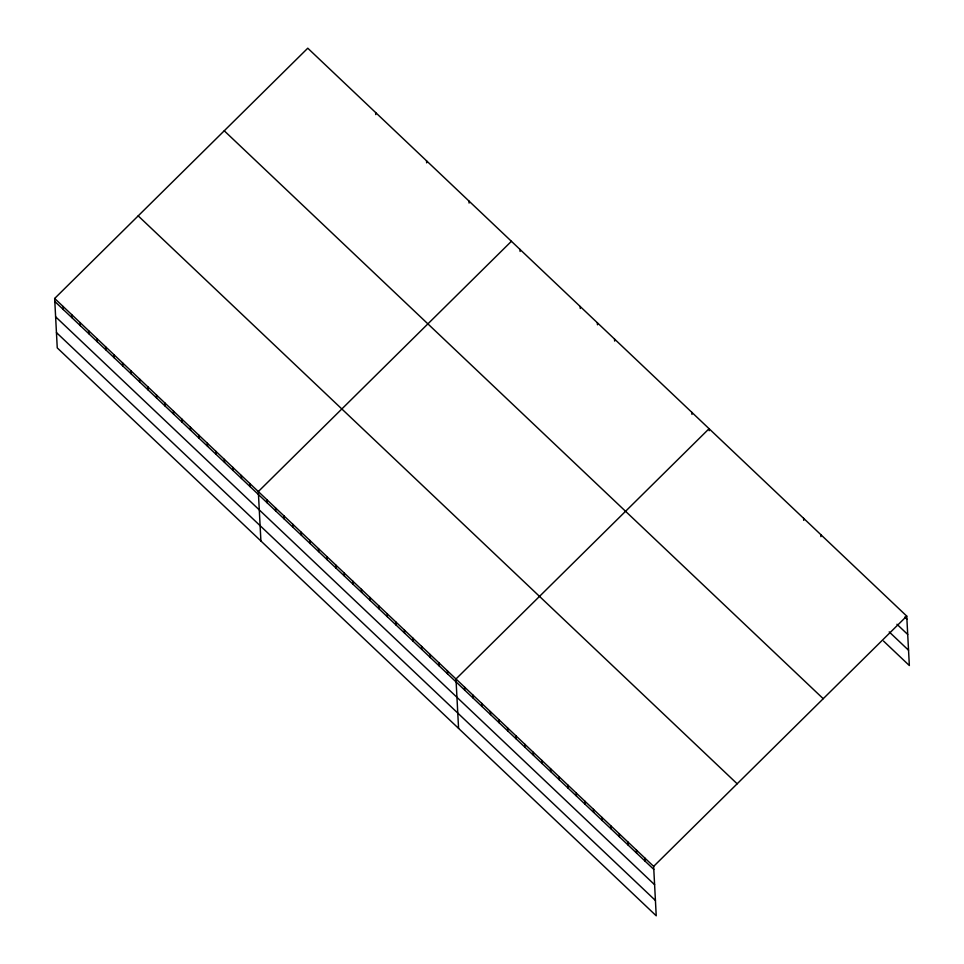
<?xml version="1.0" encoding="UTF-8"?>
<svg xmlns="http://www.w3.org/2000/svg" width="964" height="964" viewBox="0 0 964 964"><rect width="100%" height="100%" fill="white"/><g stroke="black" fill="none" stroke-linecap="round" stroke-linejoin="round"><path stroke-width="1.45" d="M54.659 298.466L653.64 866.383L656.231 915.8L57.25 347.884L54.659 298.466L307.769 48.2L906.75 616.117L909.341 665.534L883.554 641.084M511.414 241.289L258.316 491.556L260.907 540.973M653.64 866.383L906.75 616.117M904.75 617.105L906.907 619.141M896.966 624.262L907.702 634.457M889.194 631.89L908.534 650.23M224.238 130.791L823.22 698.695M138.189 215.876L737.171 783.792M54.828 301.491L653.809 869.408M55.623 316.807L654.604 884.711M56.454 332.58L655.436 900.484M820.81 534.634L820.906 536.647M803.615 518.331L803.723 520.355M709.191 430.715L709.082 428.703L455.984 678.969L458.575 728.386M691.899 412.399L691.995 414.424M645.049 858.225L645.205 861.262M614.55 339.075L614.658 341.087M636.457 850.079L636.614 853.116M627.865 841.934L628.022 844.958M597.355 322.771L597.463 324.796M619.274 833.788L619.43 836.812M610.67 825.63L610.839 828.666M580.171 306.48L580.28 308.492M602.078 817.484L602.235 820.521M593.487 809.338L593.643 812.363M584.895 801.192L585.052 804.217M576.303 793.047L576.46 796.071M567.7 784.889L567.868 787.925M559.108 776.743L559.265 779.78M550.516 768.597L550.673 771.622M520.018 249.435L520.114 251.459M541.925 760.451L542.081 763.476M533.333 752.306L533.49 755.33M524.729 744.148L524.898 747.184M516.138 736.002L516.294 739.039M507.546 727.856L507.703 730.881M498.954 719.71L499.111 722.735M468.986 201.066L469.094 203.079M490.363 711.565L490.519 714.589M481.759 703.407L481.928 706.443M473.167 695.261L473.324 698.298M464.576 687.115L464.732 690.14M426.558 160.831L426.666 162.856M447.392 670.824L447.549 673.848M438.789 662.666L438.957 665.702M430.197 654.52L430.354 657.556M421.605 646.374L421.762 649.399M413.014 638.228L413.17 641.253M404.422 630.07L404.579 633.107M375.647 112.559L375.755 114.583M395.818 621.925L395.987 624.961M387.227 613.779L387.383 616.803M378.635 605.633L378.792 608.658M370.043 597.487L370.2 600.512M361.452 589.329L361.608 592.366M352.848 581.184L353.017 584.22M344.256 573.038L344.413 576.062M335.665 564.892L335.821 567.917M327.073 556.746L327.23 559.771M318.482 548.588L318.638 551.625M309.878 540.442L310.047 543.479M301.286 532.297L301.443 535.321M292.695 524.151L292.851 527.175M284.103 516.005L284.26 519.03M275.511 507.847L275.668 510.884M266.908 499.701L267.076 502.738M249.833 483.506L249.989 486.543M241.349 475.469L241.506 478.493M232.866 467.42L233.023 470.444M224.371 459.37L224.54 462.407M215.888 451.333L216.044 454.357M207.405 443.283L207.561 446.308M198.921 435.234L199.078 438.271M190.438 427.197L190.595 430.221M181.943 419.147L182.112 422.172M173.46 411.098L173.616 414.134M164.977 403.06L165.133 406.085M156.493 395.011L156.65 398.036M148.01 386.962L148.167 389.998M139.515 378.924L139.684 381.949M131.032 370.875L131.188 373.899M122.549 362.826L122.705 365.862M114.065 354.788L114.222 357.813M105.582 346.739L105.739 349.763M97.087 338.689L97.256 341.726M88.604 330.652L88.76 333.677M80.12 322.603L80.277 325.627M71.637 314.553L71.794 317.59M63.154 306.516L63.311 309.54"/></g></svg>
